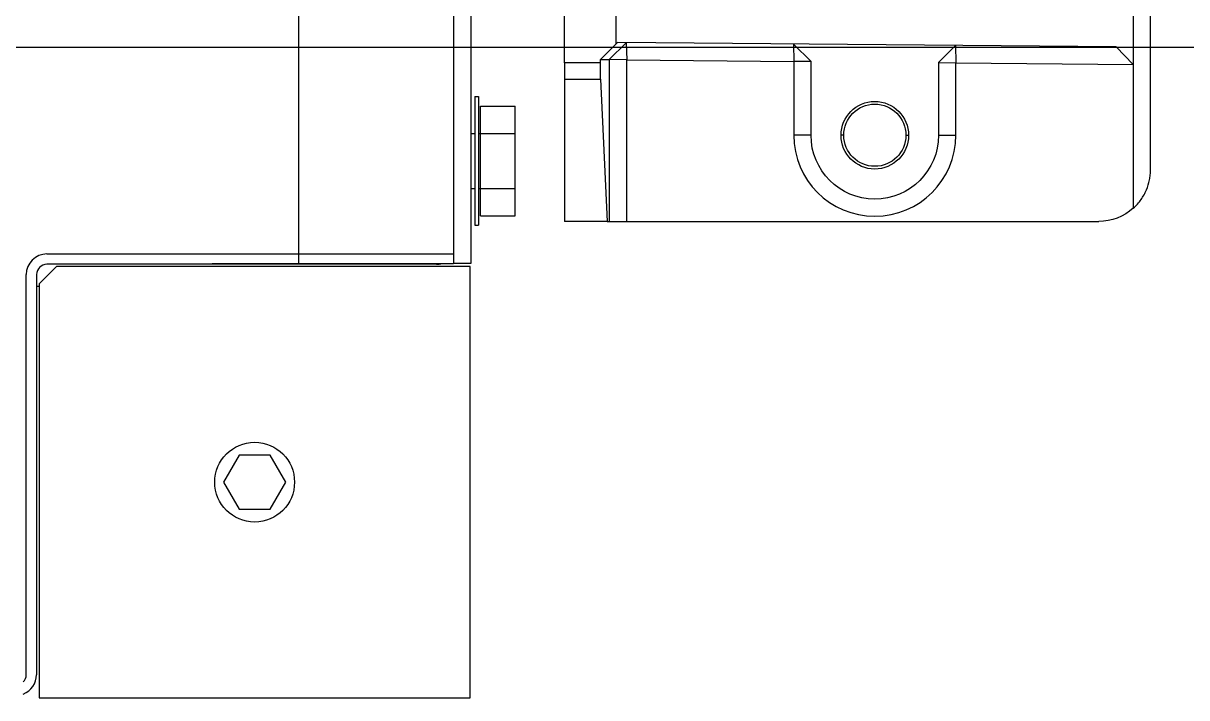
# Model space of a CAD drawing. Extents: x -32000 to 416743, y -254124 to 144214.
# Drawn here: x 255965.4 to 256302.9, y 74262.1 to 74457.6 of the extents above; entities that cross this region are included whole.
import ezdxf

# ---------------------------------------------------------------- set-up
doc = ezdxf.new("R2010")
doc.units = 0
doc.header["$LTSCALE"] = 10
doc.layers.add('XFM1Q40$0$COL', color=1, linetype='Continuous')
doc.layers.add('XFM1Q40$0$M-EQPM-MAU', color=22, linetype='Continuous')

# ---------------------------------------------------------------- blocks, each defined once
blk = doc.blocks.new('XFM1Q40$0$JCZ-500鑄')
for p, q in [((59.02, 170, 155), (-69.02, 170, 155)), ((59.02, 159.62, 155), (59.02, 170, 155)), ((63.71, 170, 151.73), (105, 170, 40)), ((63.71, 170, 151.73), (63.71, 159.56, 151.73)), ((105, 157.61, 40), (105, 170, 40)), ((53.51, 155, 155), (58.05, 159.62, 155)), ((59.02, 159.62, 155), (58.05, 159.62, 155)), ((58.05, 159.62, 155), (58.07, 157.09, 10)), ((63.71, 159.56, 151.73), (105, 157.61, 40)), ((53.16, 152.09, 10), (58.07, 157.09, 10)), ((58.07, 157.09, 10), (105, 157.09, 10)), ((58.16, 151.91, 5), (58.07, 157.09, 10)), ((105, 157.61, 40), (105, 157.09, 10)), ((105, 157.09, 10), (105, 151.91, 5)), ((53.51, 155, 155), (-63.51, 155, 155)), ((53.13, 154.61, 154.61), (53.51, 155, 155)), ((54.4, 10, 10), (53.13, 154.61, 154.61)), ((53.16, 152.09, 10), (58.16, 151.91, 5)), ((105, 151.91, 5), (58.16, 151.91, 5)), ((58.16, 151.91, 5), (58.58, 103.5, 5)), ((105, 151.91, 5), (105, 15, 5)), ((53.58, 103.54, 10), (58.58, 103.5, 5)), ((58.62, 98.5, 10), (53.58, 103.54, 10)), ((58.58, 103.5, 5), (80, 103.5, 5)), ((58.62, 98.5, 10), (58.58, 103.5, 5)), ((80, 98.5, 10), (80, 103.5, 5)), ((80, 98.5, 10), (58.62, 98.5, 10)), ((80, 89.01, -5), (80, 89.8, 10)), ((80, 70.99, -5), (80, 70.2, 10)), ((53.99, 56.54, 10), (58.95, 61.5, 10)), ((58.95, 61.5, 10), (58.99, 56.5, 5)), ((58.95, 61.5, 10), (80, 61.5, 10)), ((80, 61.5, 10), (80, 56.5, 5)), ((53.99, 56.54, 10), (58.99, 56.5, 5)), ((58.99, 56.5, 5), (59.44, 5, 5)), ((80, 56.5, 5), (58.99, 56.5, 5)), ((59.44, 5, 5), (54.4, 10, 10)), ((36.56, 5, 5), (59.44, 5, 5)), ((59.44, 5, 5), (101.18, 5, 5)), ((90, 0), (-90, 0))]:
    blk.add_line(p, q)
at = {"extrusion": (2.40741e-33, 1, -1.0842e-17)}
blk.add_arc((-59.02, 150, 170), 5, 90, 159.7174, dxfattribs=at)
at = {"extrusion": (2.22045e-16, 1.76787e-16, -1)}
blk.add_arc((-80, 80, -5), 23.5, 90, 270, dxfattribs=at)
for centre, radius, start, end in [((80, 80, 10), 18.5, 270, 90), ((80, 80, 10), 9.8, 90, 270), ((80, 80, -5), 9.01, 90, 270), ((80, 80, 10), 9.8, 270, 90), ((80, 80, -5), 9.01, 270, 90), ((90, 15, 5), 15, 318.1897, 0)]:
    blk.add_arc(centre, radius, start, end)
blk.add_rational_spline([(63.71, 159.56, 151.73), (62.96, 159.6, 153.76), (61.18, 159.62, 155), (59.02, 159.62, 155)], [1, 0.880375915643, 0.880375915643, 1], degree=3)
blk.add_open_spline([(101.18, 5, 5), (100.79, 4.57, 5), (100.39, 4.17, 4.95), (99.54, 3.41, 4.76), (99.1, 3.06, 4.62), (98.2, 2.43, 4.3), (97.75, 2.15, 4.12), (96.82, 1.63, 3.71), (96.35, 1.4, 3.48), (94.9, 0.79, 2.76), (93.94, 0.49, 2.24), (92.47, 0.2, 1.42), (91.98, 0.12, 1.14), (91, 0.02, 0.57), (90.5, 0, 0.29), (90, 0)], degree=3, knots=[0, 0, 0, 0, 0.00171773, 0.00171773, 0.00343546, 0.00343546, 0.0051532, 0.0051532, 0.00687093, 0.00687093, 0.01030639, 0.01030639, 0.01202412, 0.01202412, 0.01374185, 0.01374185, 0.01374185, 0.01374185])
blk = doc.blocks.new('XFM1Q40$0$A$C6DF15AF1')
at = {"layer": 'XFM1Q40$0$M-EQPM-MAU'}
for p, q in [((13596.787, -13917.304, 3.078), (13596.787, -13818.259, 3.078)), ((13578.597, -13835.142, -0.325), (13590.197, -13835.142, -0.325)), ((13590.197, -13835.442, -0.325), (13578.597, -13835.442, -0.325)), ((13589.86, -13835.442, -5.979), (13589.86, -13835.519, -5.979)), ((13589.929, -13835.519, -0.314), (13577.929, -13835.519, -0.314)), ((13577.929, -13835.519, -0.314), (13577.929, -13848.019, -0.314)), ((13590.429, -13836.019, -0.314), (13589.929, -13835.519, -0.314)), ((13590.497, -13847.042, -0.325), (13590.497, -13835.742, -0.325)), ((13590.797, -13835.742, -0.325), (13590.797, -13847.54, -0.325)), ((13590.429, -13848.019, -0.314), (13590.429, -13836.019, -0.314)), ((13590.52, -13840.54, 0.429), (13590.52, -13847.54, 0.429)), ((13584.179, -13840.867, 1.855), (13583.398, -13841.318, 1.855)), ((13584.96, -13841.318, 1.855), (13584.179, -13840.867, 1.855)), ((13583.398, -13841.318, 1.855), (13583.398, -13842.22, 1.855)), ((13584.96, -13842.22, 1.855), (13584.96, -13841.318, 1.855)), ((13583.398, -13842.22, 1.855), (13584.179, -13842.671, 1.855)), ((13584.179, -13842.671, 1.855), (13584.96, -13842.22, 1.855)), ((13664.959, -13843.04, 0.006), (13590.52, -13843.04, -0.071)), ((13664.959, -13847.54, 0.506), (13590.52, -13847.54, 0.429)), ((13577.929, -13848.019, -0.314), (13590.429, -13848.019, -0.314)), ((13664.959, -13848.04, 0.006), (13590.52, -13848.04, -0.071)), ((13664.959, -13848.04, 0.006), (13590.52, -13848.04, -0.071)), ((13591.63, -13848.16, -12.02), (13591.63, -13848.26, -12.02)), ((13591.63, -13848.16, -7.42), (13591.63, -13848.26, -7.42)), ((13591.63, -13848.16, -2.82), (13591.63, -13848.26, -2.82)), ((13591.903, -13848.323, -12.02), (13591.903, -13849.323, -12.02)), ((13591.903, -13848.323, -7.42), (13591.903, -13849.323, -7.42)), ((13591.903, -13848.323, -2.82), (13592.699, -13848.323, -1.442)), ((13591.903, -13848.323, -2.82), (13591.903, -13849.323, -2.82)), ((13592.697, -13848.04, -12.02), (13592.697, -13848.16, -12.02)), ((13592.697, -13848.04, -7.42), (13592.697, -13848.16, -7.42)), ((13592.697, -13848.04, -2.82), (13592.697, -13848.16, -2.82)), ((13592.697, -13848.26, -12.02), (13592.697, -13848.323, -12.02)), ((13592.697, -13848.26, -7.42), (13592.697, -13848.323, -7.42)), ((13592.697, -13848.26, -2.82), (13592.697, -13848.323, -2.82)), ((13592.699, -13848.323, -1.442), (13592.699, -13849.323, -1.442)), ((13592.699, -13848.323, -1.442), (13594.29, -13848.323, -1.442)), ((13594.29, -13848.323, -1.442), (13595.085, -13848.323, -2.82)), ((13594.29, -13848.323, -1.442), (13594.29, -13849.323, -1.442)), ((13594.292, -13848.04, -12.02), (13594.292, -13848.16, -12.02)), ((13594.292, -13848.04, -7.42), (13594.292, -13848.16, -7.42)), ((13594.292, -13848.04, -2.82), (13594.292, -13848.16, -2.82)), ((13594.292, -13848.26, -12.02), (13594.292, -13848.323, -12.02)), ((13594.292, -13848.26, -7.42), (13594.292, -13848.323, -7.42)), ((13594.292, -13848.26, -2.82), (13594.292, -13848.323, -2.82)), ((13595.085, -13848.323, -12.02), (13595.085, -13849.323, -12.02)), ((13595.085, -13848.323, -7.42), (13595.085, -13849.323, -7.42)), ((13595.085, -13848.323, -2.82), (13595.085, -13849.323, -2.82)), ((13595.359, -13848.16, -12.02), (13595.359, -13848.26, -12.02)), ((13595.359, -13848.16, -7.42), (13595.359, -13848.26, -7.42)), ((13595.359, -13848.16, -2.82), (13595.359, -13848.26, -2.82)), ((13591.903, -13849.323, -2.82), (13592.699, -13849.323, -1.442)), ((13592.699, -13849.323, -1.442), (13594.29, -13849.323, -1.442)), ((13594.29, -13849.323, -1.442), (13595.085, -13849.323, -2.82))]:
    blk.add_line(p, q, dxfattribs=at)
blk.add_circle((13584.179, -13841.769, -0.066), 1.157, dxfattribs=at)
for centre, radius, start, end in [((13578.597, -13834.842, -0.325), 0.6, 200.8772, 270), ((13578.597, -13834.842, -0.325), 0.3, 225.4624, 270), ((13590.197, -13835.742, -0.325), 0.6, 0, 90), ((13590.197, -13835.742, -0.325), 0.3, 0, 90), ((13591.097, -13847.042, -0.325), 0.6, 180, 195.8367)]:
    blk.add_arc(centre, radius, start, end, dxfattribs=at)
at = {"layer": 'XFM1Q40$0$M-EQPM-MAU', "extrusion": (-1, -1.22465e-16, 0)}
blk.add_arc((13847.54, -0.071, -13590.52), 0.5, 360, 90, dxfattribs=at)
at = {"layer": 'XFM1Q40$0$M-EQPM-MAU', "extrusion": (2.44925e-16, -1, 0)}
for centre in [(13593.494, -2.82, 13848.16), (13593.494, -2.82, 13848.26)]:
    blk.add_arc(centre, 1.865, 360, 180, dxfattribs=at)
at = {"layer": 'XFM1Q40$0$M-EQPM-MAU', "extrusion": (0, 0, -1), "xscale": 0.09999999999999998, "yscale": 0.09999999999999998, "zscale": -0.09999999999999999}
blk.add_blockref('XFM1Q40$0$JCZ-500鑄', (-13602.24, -13867.76, 0.533), dxfattribs=at)
blk = doc.blocks.new('XFM1Q40$0$A$C400517eb')
at = {"layer": 'XFM1Q40$0$COL', "xscale": 10.00000000000001, "yscale": 10.00000000000001, "zscale": 10.00000000000001, "rotation": 90}
blk.add_blockref('XFM1Q40$0$A$C6DF15AF1', (147014.81, -51517.22), dxfattribs=at)
blk = doc.blocks.new('XFM1Q40')
blk.add_blockref('XFM1Q40$0$A$C400517eb', (-29400, -10000))

msp = doc.modelspace()

# ---------------------------------------------------------------- block references
msp.add_blockref('XFM1Q40', (0, 0))

doc.saveas('drawing.dxf')
